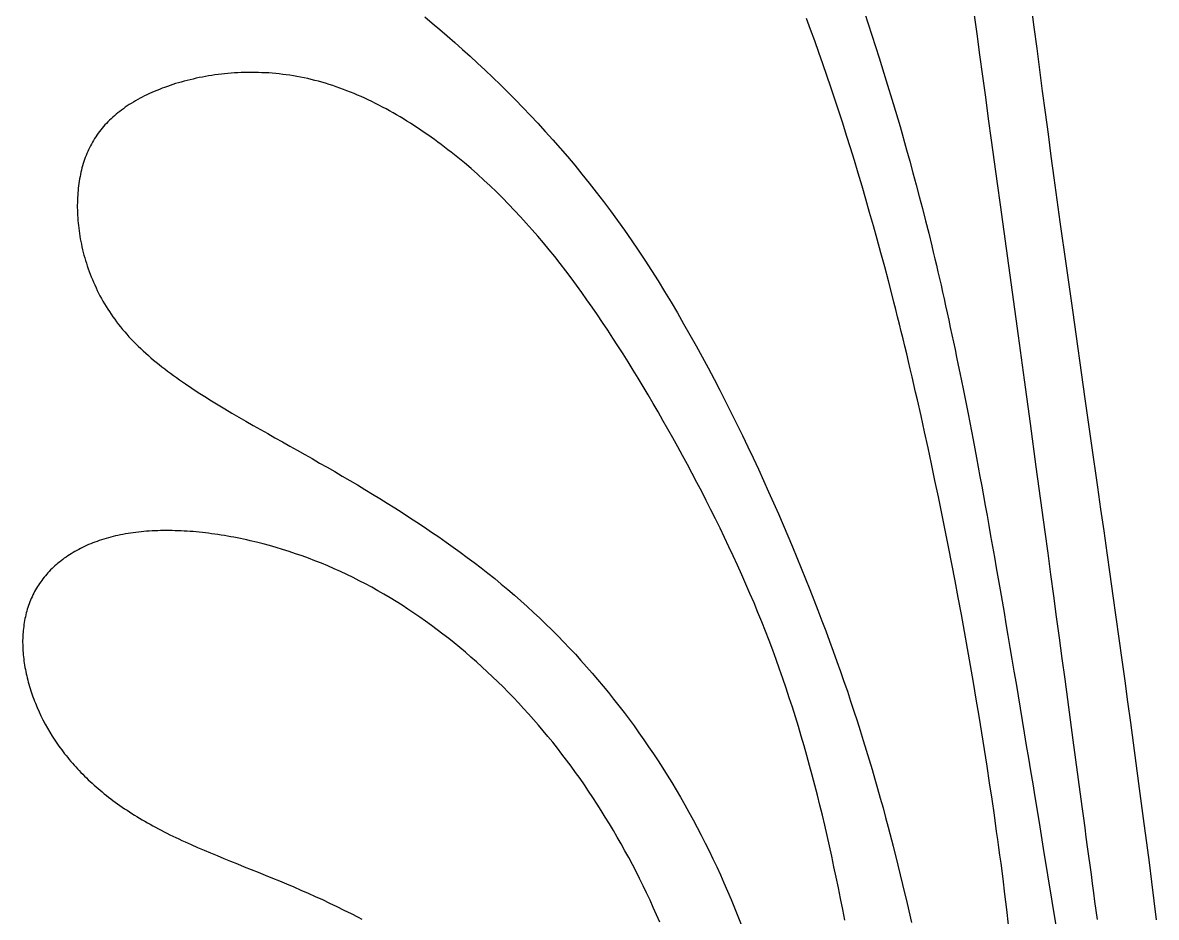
# Model space of a CAD drawing. Extents: x 0 to 279, y 0 to 212.
# Drawn here: x 78.24 to 89.94, y 129.85 to 139.08 of the extents above; entities that cross this region are included whole.
import ezdxf

# ---------------------------------------------------------------- set-up
doc = ezdxf.new("R2010")
doc.units = 0
doc.layers.add('LAYER_1', color=18, linetype='CONTINUOUS')

msp = doc.modelspace()

# ---------------------------------------------------------------- linework, layer by layer
at = {"layer": 'LAYER_1'}
for points in [[(86.925, 139.183), (87.002, 138.949), (87.077, 138.714), (87.15, 138.478), (87.222, 138.242), (87.291, 138.005), (87.359, 137.767), (87.392, 137.648), (87.425, 137.527), (87.458, 137.406), (87.49, 137.283), (87.523, 137.159), (87.555, 137.033), (87.587, 136.905), (87.618, 136.775), (87.634, 136.709), (87.65, 136.643), (87.666, 136.575), (87.682, 136.507), (87.698, 136.439), (87.714, 136.369), (87.73, 136.299), (87.746, 136.228), (87.762, 136.156), (87.778, 136.083), (87.794, 136.009), (87.81, 135.935), (87.826, 135.859), (87.843, 135.782), (87.859, 135.705), (87.875, 135.626), (87.892, 135.546), (87.909, 135.465), (87.925, 135.383), (87.942, 135.3), (87.959, 135.216), (87.976, 135.13), (87.993, 135.043), (88.01, 134.955), (88.027, 134.865), (88.045, 134.774), (88.062, 134.682), (88.08, 134.588), (88.098, 134.493), (88.116, 134.396), (88.134, 134.298), (88.152, 134.199), (88.17, 134.097), (88.189, 133.994), (88.208, 133.89), (88.226, 133.784), (88.246, 133.676), (88.265, 133.566), (88.284, 133.455), (88.304, 133.342), (88.324, 133.228), (88.344, 133.112), (88.364, 132.995), (88.384, 132.876), (88.405, 132.756), (88.425, 132.634), (88.446, 132.512), (88.467, 132.388), (88.488, 132.263), (88.509, 132.136), (88.53, 132.009), (88.551, 131.881), (88.573, 131.752), (88.594, 131.622), (88.616, 131.492), (88.638, 131.36), (88.66, 131.228), (88.681, 131.095), (88.725, 130.828), (88.769, 130.559), (88.814, 130.288), (88.903, 129.745)], [(89.327, 129.83), (89.315, 129.921), (89.302, 130.013), (89.29, 130.105), (89.277, 130.199), (89.265, 130.293), (89.252, 130.388), (89.239, 130.483), (89.226, 130.579), (89.213, 130.676), (89.2, 130.774), (89.187, 130.872), (89.174, 130.971), (89.16, 131.07), (89.133, 131.271), (89.106, 131.474), (89.078, 131.679), (89.05, 131.886), (89.022, 132.096), (88.994, 132.307), (88.965, 132.519), (88.936, 132.734), (88.907, 132.95), (88.877, 133.167), (88.848, 133.386), (88.818, 133.606), (88.788, 133.827), (88.758, 134.049), (88.728, 134.272), (88.697, 134.495), (88.636, 134.944), (88.575, 135.395), (88.513, 135.846), (88.451, 136.297), (88.389, 136.748), (88.327, 137.197), (88.296, 137.42), (88.266, 137.643), (88.235, 137.865), (88.205, 138.087), (88.175, 138.308), (88.145, 138.527), (88.115, 138.746), (88.086, 138.963), (88.057, 139.18)], [(88.645, 139.247), (88.672, 139.03), (88.701, 138.812), (88.729, 138.592), (88.758, 138.371), (88.788, 138.149), (88.818, 137.926), (88.848, 137.701), (88.879, 137.476), (88.91, 137.25), (88.941, 137.023), (89.005, 136.568), (89.069, 136.112), (89.199, 135.197), (89.264, 134.741), (89.328, 134.287), (89.361, 134.061), (89.393, 133.836), (89.424, 133.611), (89.456, 133.388), (89.487, 133.166), (89.519, 132.945), (89.549, 132.725), (89.58, 132.507), (89.61, 132.29), (89.639, 132.074), (89.668, 131.861), (89.697, 131.649), (89.725, 131.439), (89.753, 131.231), (89.78, 131.025), (89.807, 130.82), (89.834, 130.618), (89.86, 130.417), (89.885, 130.218), (89.911, 130.021), (89.935, 129.826)], [(82.388, 139.138), (82.466, 139.073), (82.543, 139.007), (82.621, 138.94), (82.699, 138.872), (82.777, 138.802), (82.856, 138.731), (82.934, 138.66), (83.012, 138.587), (83.09, 138.512), (83.168, 138.437), (83.246, 138.36), (83.323, 138.281), (83.401, 138.202), (83.478, 138.121), (83.555, 138.039), (83.632, 137.955), (83.708, 137.87), (83.784, 137.783), (83.86, 137.696), (83.935, 137.606), (84.01, 137.515), (84.084, 137.423), (84.158, 137.329), (84.231, 137.233), (84.304, 137.136), (84.376, 137.038), (84.448, 136.938), (84.518, 136.836), (84.589, 136.732), (84.658, 136.627), (84.727, 136.521), (84.795, 136.414), (84.862, 136.305), (84.929, 136.195), (84.994, 136.084), (85.059, 135.972), (85.124, 135.859), (85.187, 135.746), (85.25, 135.631), (85.312, 135.517), (85.373, 135.401), (85.433, 135.286), (85.492, 135.17), (85.551, 135.053), (85.608, 134.937), (85.665, 134.82), (85.721, 134.704), (85.776, 134.588), (85.83, 134.472), (85.883, 134.356), (85.935, 134.24), (85.986, 134.125), (86.036, 134.011), (86.086, 133.897), (86.134, 133.784), (86.181, 133.672), (86.228, 133.561), (86.273, 133.45), (86.317, 133.341), (86.361, 133.232), (86.403, 133.124), (86.445, 133.017), (86.486, 132.91), (86.526, 132.804), (86.565, 132.699), (86.603, 132.594), (86.64, 132.49), (86.677, 132.387), (86.713, 132.284), (86.748, 132.182), (86.782, 132.08), (86.815, 131.978), (86.848, 131.877), (86.881, 131.776), (86.912, 131.676), (86.943, 131.576), (86.973, 131.476), (87.003, 131.376), (87.032, 131.277), (87.06, 131.178), (87.088, 131.079), (87.116, 130.98), (87.143, 130.881), (87.169, 130.782), (87.22, 130.585), (87.27, 130.388), (87.318, 130.19), (87.364, 129.993), (87.408, 129.796)], [(88.412, 129.775), (88.393, 129.932), (88.374, 130.09), (88.354, 130.249), (88.333, 130.41), (88.322, 130.491), (88.311, 130.572), (88.3, 130.654), (88.288, 130.737), (88.265, 130.903), (88.241, 131.07), (88.215, 131.239), (88.189, 131.409), (88.163, 131.58), (88.135, 131.752), (88.107, 131.925), (88.078, 132.099), (88.049, 132.273), (88.018, 132.448), (87.988, 132.623), (87.956, 132.798), (87.924, 132.973), (87.892, 133.148), (87.859, 133.322), (87.825, 133.497), (87.792, 133.67), (87.757, 133.843), (87.723, 134.016), (87.688, 134.187), (87.652, 134.357), (87.616, 134.526), (87.58, 134.693), (87.544, 134.859), (87.508, 135.024), (87.471, 135.186), (87.452, 135.267), (87.434, 135.347), (87.415, 135.426), (87.397, 135.506), (87.378, 135.584), (87.36, 135.662), (87.341, 135.74), (87.322, 135.817), (87.303, 135.893), (87.285, 135.969), (87.266, 136.044), (87.247, 136.119), (87.228, 136.194), (87.209, 136.268), (87.171, 136.415), (87.133, 136.559), (87.094, 136.702), (87.056, 136.844), (87.017, 136.983), (86.978, 137.121), (86.939, 137.257), (86.899, 137.391), (86.86, 137.524), (86.82, 137.655), (86.78, 137.785), (86.74, 137.913), (86.7, 138.04), (86.659, 138.165), (86.618, 138.289), (86.577, 138.411), (86.536, 138.532), (86.494, 138.652), (86.453, 138.771), (86.411, 138.888), (86.368, 139.005), (86.326, 139.12)], [(86.722, 129.82), (86.7, 129.932), (86.678, 130.044), (86.656, 130.155), (86.633, 130.265), (86.61, 130.373), (86.587, 130.481), (86.563, 130.588), (86.539, 130.695), (86.515, 130.8), (86.49, 130.905), (86.465, 131.009), (86.439, 131.112), (86.413, 131.215), (86.386, 131.317), (86.359, 131.418), (86.331, 131.519), (86.302, 131.62), (86.273, 131.72), (86.243, 131.82), (86.212, 131.919), (86.181, 132.018), (86.149, 132.116), (86.117, 132.215), (86.083, 132.313), (86.049, 132.411), (86.014, 132.508), (85.978, 132.606), (85.941, 132.704), (85.903, 132.801), (85.865, 132.898), (85.825, 132.996), (85.785, 133.093), (85.743, 133.19), (85.702, 133.287), (85.659, 133.384), (85.615, 133.481), (85.571, 133.577), (85.526, 133.673), (85.481, 133.769), (85.435, 133.864), (85.388, 133.959), (85.341, 134.054), (85.293, 134.149), (85.245, 134.242), (85.196, 134.336), (85.147, 134.429), (85.098, 134.521), (85.048, 134.613), (84.998, 134.704), (84.948, 134.795), (84.897, 134.885), (84.846, 134.974), (84.795, 135.063), (84.744, 135.151), (84.692, 135.238), (84.641, 135.324), (84.589, 135.41), (84.537, 135.494), (84.486, 135.578), (84.434, 135.661), (84.381, 135.744), (84.329, 135.825), (84.276, 135.906), (84.223, 135.985), (84.17, 136.064), (84.116, 136.142), (84.062, 136.219), (84.008, 136.296), (83.953, 136.371), (83.898, 136.445), (83.842, 136.519), (83.786, 136.592), (83.729, 136.664), (83.672, 136.735), (83.614, 136.805), (83.555, 136.874), (83.496, 136.942), (83.436, 137.009), (83.376, 137.076), (83.315, 137.141), (83.253, 137.206), (83.19, 137.269), (83.127, 137.332), (83.063, 137.394), (82.998, 137.454), (82.932, 137.514), (82.866, 137.572), (82.798, 137.63), (82.731, 137.686), (82.662, 137.74), (82.628, 137.767), (82.593, 137.794), (82.559, 137.82), (82.524, 137.846), (82.489, 137.871), (82.454, 137.897), (82.419, 137.921), (82.383, 137.946), (82.348, 137.97), (82.313, 137.994), (82.277, 138.017), (82.241, 138.04), (82.205, 138.062), (82.17, 138.084), (82.134, 138.106), (82.098, 138.127), (82.061, 138.148), (82.025, 138.168), (81.989, 138.188), (81.953, 138.207), (81.916, 138.226), (81.88, 138.245), (81.843, 138.263), (81.806, 138.28), (81.77, 138.297), (81.733, 138.314), (81.696, 138.33), (81.66, 138.346), (81.623, 138.361), (81.586, 138.375), (81.549, 138.389), (81.512, 138.403), (81.476, 138.416), (81.439, 138.428), (81.402, 138.44), (81.365, 138.452), (81.328, 138.462), (81.291, 138.473), (81.254, 138.482), (81.217, 138.491), (81.181, 138.5), (81.144, 138.508), (81.107, 138.515), (81.07, 138.522), (81.034, 138.528), (80.997, 138.534), (80.96, 138.539), (80.924, 138.544), (80.888, 138.548), (80.851, 138.552), (80.815, 138.555), (80.779, 138.558), (80.743, 138.56), (80.707, 138.561), (80.672, 138.563), (80.636, 138.563), (80.601, 138.564), (80.565, 138.563), (80.53, 138.563), (80.495, 138.562), (80.461, 138.56), (80.426, 138.558), (80.392, 138.556), (80.358, 138.553), (80.324, 138.55), (80.29, 138.546), (80.257, 138.542), (80.224, 138.538), (80.191, 138.533), (80.158, 138.528), (80.126, 138.522), (80.094, 138.516), (80.062, 138.51), (80.03, 138.503), (79.999, 138.496), (79.968, 138.489), (79.937, 138.482), (79.907, 138.474), (79.877, 138.465), (79.848, 138.457), (79.818, 138.448), (79.79, 138.439), (79.761, 138.429), (79.733, 138.42), (79.705, 138.41), (79.678, 138.4), (79.651, 138.389), (79.624, 138.378), (79.598, 138.367), (79.573, 138.356), (79.547, 138.345), (79.522, 138.333), (79.498, 138.321), (79.474, 138.309), (79.451, 138.297), (79.428, 138.284), (79.405, 138.271), (79.383, 138.258), (79.361, 138.245), (79.34, 138.232), (79.319, 138.218), (79.299, 138.204), (79.279, 138.19), (79.26, 138.176), (79.241, 138.162), (79.222, 138.147), (79.204, 138.132), (79.186, 138.117), (79.169, 138.102), (79.152, 138.086), (79.136, 138.07), (79.12, 138.054), (79.104, 138.038), (79.089, 138.022), (79.075, 138.005), (79.06, 137.988), (79.046, 137.971), (79.033, 137.953), (79.02, 137.936), (79.007, 137.918), (78.995, 137.9), (78.983, 137.882), (78.972, 137.863), (78.961, 137.844), (78.95, 137.825), (78.94, 137.806), (78.93, 137.787), (78.92, 137.767), (78.911, 137.747), (78.902, 137.727), (78.894, 137.707), (78.886, 137.686), (78.879, 137.665), (78.871, 137.644), (78.865, 137.623), (78.858, 137.601), (78.852, 137.579), (78.847, 137.557), (78.841, 137.535), (78.836, 137.512), (78.832, 137.489), (78.827, 137.466), (78.824, 137.443), (78.82, 137.419), (78.817, 137.396), (78.814, 137.372), (78.812, 137.347), (78.81, 137.323), (78.808, 137.298), (78.806, 137.273), (78.805, 137.248), (78.805, 137.222), (78.804, 137.196), (78.804, 137.17), (78.805, 137.144), (78.806, 137.118), (78.807, 137.092), (78.808, 137.065), (78.81, 137.038), (78.813, 137.011), (78.816, 136.984), (78.819, 136.957), (78.822, 136.93), (78.826, 136.902), (78.831, 136.875), (78.835, 136.847), (78.841, 136.82), (78.846, 136.792), (78.852, 136.764), (78.859, 136.736), (78.866, 136.708), (78.873, 136.68), (78.881, 136.652), (78.889, 136.624), (78.898, 136.596), (78.907, 136.568), (78.917, 136.54), (78.927, 136.512), (78.937, 136.484), (78.948, 136.456), (78.96, 136.428), (78.972, 136.4), (78.984, 136.372), (78.997, 136.344), (79.01, 136.316), (79.024, 136.288), (79.038, 136.261), (79.053, 136.233), (79.069, 136.206), (79.084, 136.179), (79.101, 136.151), (79.118, 136.124), (79.135, 136.098), (79.153, 136.071), (79.171, 136.044), (79.19, 136.018), (79.209, 135.991), (79.229, 135.965), (79.25, 135.94), (79.271, 135.914), (79.293, 135.888), (79.315, 135.863), (79.337, 135.838), (79.36, 135.813), (79.384, 135.788), (79.408, 135.764), (79.433, 135.74), (79.458, 135.716), (79.484, 135.692), (79.51, 135.668), (79.537, 135.644), (79.564, 135.621), (79.591, 135.598), (79.619, 135.575), (79.648, 135.552), (79.676, 135.529), (79.706, 135.506), (79.735, 135.483), (79.765, 135.461), (79.796, 135.439), (79.827, 135.417), (79.858, 135.394), (79.889, 135.372), (79.921, 135.351), (79.986, 135.307), (80.052, 135.264), (80.119, 135.221), (80.187, 135.178), (80.257, 135.136), (80.327, 135.093), (80.399, 135.051), (80.471, 135.009), (80.544, 134.967), (80.618, 134.924), (80.693, 134.882), (80.768, 134.84), (80.843, 134.797), (80.92, 134.754), (80.996, 134.711), (81.073, 134.668), (81.15, 134.625), (81.227, 134.581), (81.304, 134.536), (81.382, 134.492), (81.46, 134.447), (81.537, 134.401), (81.615, 134.356), (81.693, 134.31), (81.77, 134.263), (81.848, 134.216), (81.925, 134.169), (82.002, 134.121), (82.079, 134.073), (82.156, 134.024), (82.232, 133.975), (82.308, 133.925), (82.384, 133.875), (82.459, 133.824), (82.534, 133.773), (82.608, 133.721), (82.682, 133.669), (82.755, 133.616), (82.827, 133.563), (82.899, 133.509), (82.97, 133.454), (83.04, 133.399), (83.11, 133.344), (83.178, 133.287), (83.246, 133.23), (83.313, 133.173), (83.38, 133.114), (83.445, 133.056), (83.51, 132.996), (83.574, 132.936), (83.637, 132.875), (83.699, 132.814), (83.761, 132.752), (83.822, 132.69), (83.882, 132.627), (83.942, 132.563), (84, 132.499), (84.058, 132.434), (84.115, 132.369), (84.172, 132.303), (84.228, 132.236), (84.283, 132.169), (84.337, 132.101), (84.391, 132.032), (84.444, 131.963), (84.496, 131.894), (84.547, 131.824), (84.598, 131.753), (84.648, 131.681), (84.698, 131.609), (84.747, 131.537), (84.795, 131.464), (84.843, 131.39), (84.889, 131.316), (84.936, 131.241), (84.981, 131.165), (85.026, 131.089), (85.07, 131.012), (85.114, 130.934), (85.157, 130.856), (85.199, 130.777), (85.24, 130.698), (85.281, 130.617), (85.321, 130.537), (85.361, 130.455), (85.4, 130.373), (85.438, 130.29), (85.475, 130.206), (85.512, 130.121), (85.548, 130.036), (85.584, 129.95), (85.618, 129.864), (85.653, 129.776)], [(84.814, 129.802), (84.78, 129.878), (84.746, 129.953), (84.712, 130.028), (84.677, 130.103), (84.641, 130.176), (84.605, 130.25), (84.568, 130.323), (84.53, 130.395), (84.492, 130.466), (84.454, 130.538), (84.414, 130.608), (84.374, 130.678), (84.334, 130.747), (84.293, 130.816), (84.251, 130.885), (84.209, 130.952), (84.166, 131.019), (84.123, 131.086), (84.079, 131.151), (84.035, 131.217), (83.99, 131.281), (83.944, 131.345), (83.898, 131.409), (83.851, 131.471), (83.804, 131.533), (83.756, 131.595), (83.708, 131.656), (83.659, 131.716), (83.61, 131.775), (83.56, 131.834), (83.509, 131.892), (83.458, 131.95), (83.407, 132.006), (83.355, 132.063), (83.303, 132.118), (83.25, 132.173), (83.196, 132.227), (83.142, 132.28), (83.088, 132.332), (83.033, 132.384), (82.977, 132.435), (82.921, 132.486), (82.865, 132.535), (82.808, 132.584), (82.751, 132.632), (82.693, 132.68), (82.635, 132.726), (82.576, 132.772), (82.517, 132.817), (82.457, 132.861), (82.397, 132.904), (82.337, 132.947), (82.276, 132.988), (82.215, 133.029), (82.154, 133.069), (82.092, 133.108), (82.03, 133.146), (81.967, 133.183), (81.904, 133.219), (81.841, 133.254), (81.777, 133.289), (81.713, 133.322), (81.649, 133.354), (81.584, 133.386), (81.519, 133.416), (81.454, 133.446), (81.388, 133.474), (81.322, 133.502), (81.256, 133.528), (81.189, 133.554), (81.122, 133.578), (81.055, 133.601), (80.988, 133.624), (80.921, 133.645), (80.854, 133.665), (80.787, 133.684), (80.72, 133.702), (80.653, 133.719), (80.586, 133.735), (80.552, 133.743), (80.519, 133.75), (80.486, 133.757), (80.453, 133.764), (80.42, 133.77), (80.387, 133.776), (80.354, 133.782), (80.321, 133.788), (80.288, 133.793), (80.255, 133.798), (80.223, 133.803), (80.19, 133.807), (80.158, 133.811), (80.126, 133.815), (80.094, 133.819), (80.062, 133.822), (80.03, 133.825), (79.998, 133.828), (79.967, 133.83), (79.936, 133.832), (79.905, 133.834), (79.874, 133.836), (79.843, 133.837), (79.812, 133.838), (79.782, 133.839), (79.752, 133.839), (79.722, 133.839), (79.692, 133.839), (79.662, 133.839), (79.633, 133.838), (79.604, 133.837), (79.575, 133.835), (79.546, 133.834), (79.518, 133.832), (79.49, 133.829), (79.462, 133.827), (79.434, 133.824), (79.407, 133.821), (79.38, 133.817), (79.353, 133.813), (79.327, 133.809), (79.3, 133.805), (79.274, 133.8), (79.249, 133.795), (79.223, 133.79), (79.198, 133.784), (79.174, 133.778), (79.149, 133.772), (79.125, 133.765), (79.101, 133.758), (79.077, 133.751), (79.054, 133.744), (79.031, 133.736), (79.008, 133.728), (78.986, 133.72), (78.964, 133.712), (78.942, 133.703), (78.921, 133.694), (78.9, 133.685), (78.879, 133.675), (78.858, 133.665), (78.838, 133.655), (78.818, 133.645), (78.798, 133.635), (78.779, 133.624), (78.76, 133.613), (78.742, 133.601), (78.723, 133.59), (78.705, 133.578), (78.688, 133.566), (78.67, 133.554), (78.653, 133.541), (78.636, 133.528), (78.62, 133.515), (78.604, 133.502), (78.588, 133.489), (78.573, 133.475), (78.558, 133.461), (78.543, 133.447), (78.529, 133.433), (78.515, 133.418), (78.501, 133.403), (78.488, 133.388), (78.475, 133.373), (78.462, 133.358), (78.45, 133.342), (78.438, 133.326), (78.426, 133.31), (78.415, 133.294), (78.404, 133.277), (78.393, 133.261), (78.383, 133.244), (78.373, 133.227), (78.364, 133.21), (78.355, 133.192), (78.346, 133.175), (78.337, 133.157), (78.329, 133.139), (78.321, 133.121), (78.314, 133.103), (78.307, 133.084), (78.3, 133.066), (78.294, 133.047), (78.288, 133.028), (78.283, 133.009), (78.277, 132.99), (78.272, 132.97), (78.268, 132.951), (78.264, 132.931), (78.26, 132.911), (78.257, 132.891), (78.253, 132.871), (78.251, 132.851), (78.248, 132.831), (78.246, 132.81), (78.244, 132.79), (78.243, 132.769), (78.242, 132.748), (78.241, 132.728), (78.24, 132.707), (78.24, 132.686), (78.241, 132.665), (78.241, 132.643), (78.242, 132.622), (78.243, 132.601), (78.245, 132.579), (78.246, 132.558), (78.249, 132.537), (78.251, 132.515), (78.254, 132.493), (78.257, 132.472), (78.26, 132.45), (78.264, 132.428), (78.268, 132.407), (78.272, 132.385), (78.277, 132.363), (78.282, 132.341), (78.287, 132.319), (78.292, 132.297), (78.298, 132.276), (78.304, 132.254), (78.31, 132.232), (78.317, 132.21), (78.324, 132.188), (78.331, 132.166), (78.339, 132.144), (78.346, 132.123), (78.355, 132.101), (78.363, 132.079), (78.371, 132.058), (78.39, 132.014), (78.409, 131.971), (78.429, 131.928), (78.45, 131.886), (78.472, 131.844), (78.496, 131.802), (78.52, 131.76), (78.546, 131.719), (78.559, 131.698), (78.572, 131.678), (78.586, 131.658), (78.6, 131.637), (78.614, 131.617), (78.628, 131.597), (78.643, 131.577), (78.658, 131.557), (78.673, 131.538), (78.689, 131.518), (78.705, 131.498), (78.721, 131.479), (78.737, 131.459), (78.754, 131.44), (78.771, 131.421), (78.788, 131.402), (78.806, 131.383), (78.824, 131.364), (78.842, 131.345), (78.86, 131.326), (78.879, 131.307), (78.898, 131.289), (78.917, 131.27), (78.937, 131.252), (78.957, 131.234), (78.977, 131.215), (78.997, 131.197), (79.018, 131.179), (79.039, 131.162), (79.061, 131.144), (79.082, 131.126), (79.104, 131.108), (79.127, 131.091), (79.149, 131.074), (79.172, 131.056), (79.196, 131.039), (79.219, 131.022), (79.243, 131.005), (79.267, 130.988), (79.292, 130.971), (79.317, 130.955), (79.342, 130.938), (79.367, 130.922), (79.393, 130.906), (79.419, 130.889), (79.446, 130.873), (79.473, 130.857), (79.5, 130.841), (79.527, 130.825), (79.555, 130.81), (79.583, 130.794), (79.612, 130.779), (79.641, 130.763), (79.67, 130.748), (79.699, 130.733), (79.729, 130.718), (79.759, 130.703), (79.79, 130.688), (79.821, 130.674), (79.852, 130.659), (79.883, 130.644), (79.915, 130.63), (79.947, 130.615), (79.979, 130.601), (80.044, 130.572), (80.111, 130.544), (80.178, 130.515), (80.246, 130.487), (80.315, 130.459), (80.385, 130.43), (80.455, 130.402), (80.526, 130.373), (80.598, 130.344), (80.67, 130.315), (80.743, 130.286), (80.816, 130.256), (80.889, 130.226), (80.963, 130.195), (81.037, 130.164), (81.111, 130.132), (81.185, 130.1), (81.259, 130.066), (81.333, 130.033), (81.407, 129.998), (81.481, 129.963), (81.555, 129.926), (81.628, 129.889), (81.701, 129.851), (81.738, 129.832)]]:
    msp.add_lwpolyline(points, dxfattribs=at)

doc.saveas('drawing.dxf')
